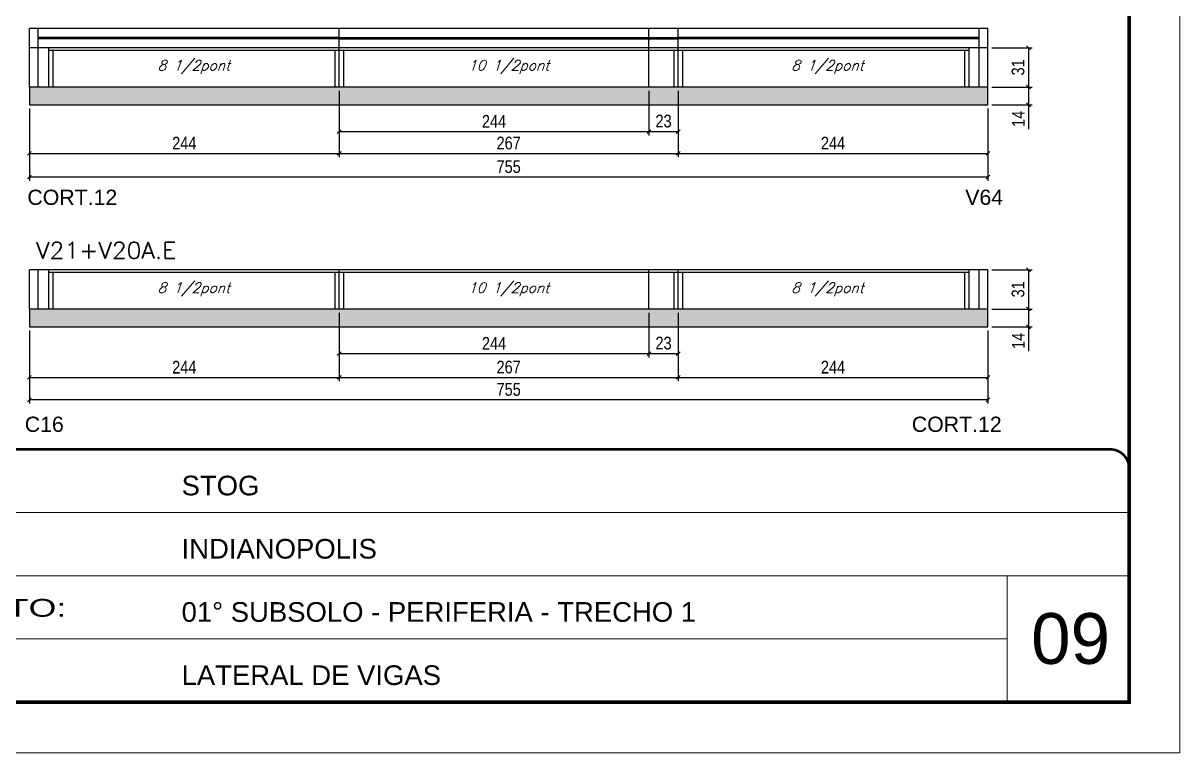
# Model space of a CAD drawing. Extents: x 0 to 6325, y 5574 to 19307.
# Drawn here: x 574 to 1485, y 14763 to 15338 of the extents above; entities that cross this region are included whole.
import ezdxf

# ---------------------------------------------------------------- set-up
doc = ezdxf.new("R2010")
doc.units = 0
doc.linetypes.add('CONTINUO', pattern=[0])
doc.linetypes.add('DASHED', pattern=[0.75, 0.5, -0.25])
for name, color, linetype in [('1', 1, 'Continuous'), ('5', 5, 'Continuous'), ('COTA', 241, 'Continuous'), ('Painéis', 200, 'Continuous'), ('SARR_2.2x7', 40, 'Continuous'), ('SARR_3.5x7', 81, 'Continuous'), ('texto', 7, 'Continuous')]:
    doc.layers.add(name, color=color, linetype=linetype)
for name, color, linetype, lineweight in [('CARIMBO', 255, 'Continuous', 9), ('Folhas', 255, 'Continuous', 9), ('SARRAFO DE PRESSAO', 251, 'DASHED', 9), ('Texto Seção', 7, 'Continuous', 15)]:
    doc.layers.add(name, color=color, linetype=linetype, lineweight=lineweight)
doc.styles.add('arial', font='arial.ttf')
doc.styles.add('COTA TECNICA', font='techl___.ttf', dxfattribs={"height": 10})
doc.styles.add('REGUA-120', font='ROMANS.shx', dxfattribs={"height": 15})
doc.styles.add('Romans', font='romans.shx')
doc.styles.get("Standard").update_dxf_attribs({"font": 'arial.ttf'})
doc.styles.add('Tecnologia', font='')
doc.styles.get('Tecnologia').set_extended_font_data('Forgotten Futurist')
doc.dimstyles.new('PAINEL', dxfattribs={"dimtxt": 10, "dimasz": 3, "dimexe": 3, "dimexo": 3, "dimgap": 3, "dimtad": 1, "dimdec": 1, "dimzin": 12, "dimdsep": 46, "dimtxsty": 'COTA TECNICA', "dimblk1": 'OBLIQUE', "dimblk2": 'OBLIQUE', "dimsah": 1, "dimcen": 0.9, "dimclrd": 4, "dimclre": 4, "dimclrt": 240, "dimadec": 1, "dimazin": 3, "dimtfac": 1, "dimtdec": 1, "dimtmove": 0, "dimatfit": 3, "dimfxl": 1, "dimtolj": 1, "dimtzin": 12, "dimarcsym": 0})

# ---------------------------------------------------------------- blocks, each defined once
blk = doc.blocks.new('9999999999')
at = {"color": 30, "linetype": 'CONTINUO'}
for p, q in [((98564.56, 34379.64), (99583.98, 34379.64)), ((98564.56, 34329.83), (99487.98, 34329.83)), ((99583.98, 34329.83), (99487.98, 34329.83)), ((99487.98, 34329.83), (99487.98, 34230.21)), ((98564.56, 34280.02), (99487.98, 34280.02))]:
    blk.add_line(p, q, dxfattribs=at)
at = {"color": 30, "linetype": 'CONTINUO', "const_width": 2}
blk.add_lwpolyline([(99583.98, 34230.21), (99583.98, 34414.45, 0.414214), (99568.98, 34429.45), (98228.98, 34429.45, 0.414214), (98213.98, 34414.45), (98213.98, 34245.21, 0.414214), (98228.98, 34230.21), (99583.98, 34230.21)], format="xyb", dxfattribs=at)
at = {"layer": 'Folhas'}
blk.add_lwpolyline([(98138.98, 34190.21), (99623.98, 34190.21), (99623.98, 35240.21), (98138.98, 35240.21)], close=True, dxfattribs=at)
at = {"layer": 'Folhas', "color": 30, "const_width": 3}
blk.add_lwpolyline([(98213.98, 34230.21), (99583.98, 34230.21), (99583.98, 35200.21), (98213.98, 35200.21)], close=True, dxfattribs=at)
at = {"color": 7, "linetype": 'Continuous', "ltscale": 5, "style": 'arial'}
for s, height, p in [('STOG', 15.483, (98837.68, 34393.13)), ('INDIANOPOLIS', 15.4829, (98837.68, 34343.32)), ('01° SUBSOLO - PERIFERIA - TRECHO 1', 15.4829, (98837.68, 34293.51)), ('LATERAL DE VIGAS', 15.4829, (98837.68, 34243.7))]:
    blk.add_text(s, height=height, dxfattribs=at).set_placement(p)
at = {"layer": 'Folhas', "color": 7, "style": 'Tecnologia', "width": 1.5}
blk.add_text('PAVIMENTO:', height=14, dxfattribs=at).set_placement((98573.65, 34297.5))
blk = doc.blocks.new('_Oblique')
at = {"layer": '1', "color": 0, "lineweight": -2}
blk.add_line((-0.5, -0.5), (0.5, 0.5), dxfattribs=at)
blk = doc.blocks.new('*D2853')
at = {"layer": 'COTA', "color": 4, "lineweight": -2, "transparency": 16777216}
for p, q in [((1336.81, 15318.56), (1368.79, 15318.56)), ((1365.79, 15318.56), (1365.79, 15287.56)), ((1336.81, 15287.56), (1368.79, 15287.56))]:
    blk.add_line(p, q, dxfattribs=at)
at = {"layer": 'Defpoints', "color": 0, "transparency": 16777216}
for p in [(1333.81, 15318.56), (1333.81, 15287.56), (1365.79, 15287.56)]:
    blk.add_point(p, dxfattribs=at)
at = {"layer": 'COTA', "color": 4, "lineweight": -2, "transparency": 16777216, "xscale": 3, "yscale": 3, "zscale": 3}
for p, rotation in [((1365.79, 15318.56), 90), ((1365.79, 15287.56), 270)]:
    blk.add_blockref('_Oblique', p, dxfattribs=dict(at, rotation=rotation))
at = {"layer": 'COTA', "color": 240, "transparency": 16777216, "insert": (1357.57, 15303.06), "char_height": 10, "attachment_point": 5, "rotation": 90, "style": 'COTA TECNICA'}
blk.add_mtext('\\A1;31', dxfattribs=at)
blk = doc.blocks.new('*D3988')
at = {"layer": 'COTA', "color": 4, "lineweight": -2, "transparency": 16777216}
for p, q in [((822.81, 15284.56), (822.81, 15232.28)), ((578.81, 15270.56), (578.81, 15232.28)), ((578.81, 15235.28), (822.81, 15235.28))]:
    blk.add_line(p, q, dxfattribs=at)
at = {"layer": 'Defpoints', "color": 0, "transparency": 16777216}
for p in [(822.81, 15287.56), (578.81, 15273.56), (822.81, 15235.28)]:
    blk.add_point(p, dxfattribs=at)
at = {"layer": 'COTA', "color": 4, "lineweight": -2, "transparency": 16777216, "xscale": 3, "yscale": 3, "zscale": 3, "rotation": 180}
blk.add_blockref('_Oblique', (578.81, 15235.28), dxfattribs=at)
at = {"layer": 'COTA', "color": 4, "lineweight": -2, "transparency": 16777216, "xscale": 3, "yscale": 3, "zscale": 3}
blk.add_blockref('_Oblique', (822.81, 15235.28), dxfattribs=at)
at = {"layer": 'COTA', "color": 240, "transparency": 16777216, "insert": (700.81, 15243.36), "char_height": 10, "attachment_point": 5, "style": 'COTA TECNICA'}
blk.add_mtext('\\A1;244', dxfattribs=at)
blk = doc.blocks.new('*D3989')
at = {"layer": 'COTA', "color": 4, "lineweight": -2, "transparency": 16777216}
for p, q in [((822.81, 15284.56), (822.81, 15232.28)), ((1089.81, 15284.56), (1089.81, 15232.28)), ((822.81, 15235.28), (1089.81, 15235.28))]:
    blk.add_line(p, q, dxfattribs=at)
at = {"layer": 'Defpoints', "color": 0, "transparency": 16777216}
for p in [(822.81, 15287.56), (1089.81, 15287.56), (1089.81, 15235.28)]:
    blk.add_point(p, dxfattribs=at)
at = {"layer": 'COTA', "color": 4, "lineweight": -2, "transparency": 16777216, "xscale": 3, "yscale": 3, "zscale": 3, "rotation": 180}
blk.add_blockref('_Oblique', (822.81, 15235.28), dxfattribs=at)
at = {"layer": 'COTA', "color": 4, "lineweight": -2, "transparency": 16777216, "xscale": 3, "yscale": 3, "zscale": 3}
blk.add_blockref('_Oblique', (1089.81, 15235.28), dxfattribs=at)
at = {"layer": 'COTA', "color": 240, "transparency": 16777216, "insert": (956.31, 15243.39), "char_height": 10, "attachment_point": 5, "style": 'COTA TECNICA'}
blk.add_mtext('\\A1;267', dxfattribs=at)
blk = doc.blocks.new('*D3979')
at = {"layer": 'COTA', "color": 4, "lineweight": -2, "transparency": 16777216}
for p, q in [((1089.81, 15284.56), (1089.81, 15232.28)), ((1333.81, 15270.56), (1333.81, 15232.28)), ((1089.81, 15235.28), (1333.81, 15235.28))]:
    blk.add_line(p, q, dxfattribs=at)
at = {"layer": 'Defpoints', "color": 0, "transparency": 16777216}
for p in [(1089.81, 15287.56), (1333.81, 15273.56), (1333.81, 15235.28)]:
    blk.add_point(p, dxfattribs=at)
at = {"layer": 'COTA', "color": 4, "lineweight": -2, "transparency": 16777216, "xscale": 3, "yscale": 3, "zscale": 3, "rotation": 180}
blk.add_blockref('_Oblique', (1089.81, 15235.28), dxfattribs=at)
at = {"layer": 'COTA', "color": 4, "lineweight": -2, "transparency": 16777216, "xscale": 3, "yscale": 3, "zscale": 3}
blk.add_blockref('_Oblique', (1333.81, 15235.28), dxfattribs=at)
at = {"layer": 'COTA', "color": 240, "transparency": 16777216, "insert": (1211.81, 15243.36), "char_height": 10, "attachment_point": 5, "style": 'COTA TECNICA'}
blk.add_mtext('\\A1;244', dxfattribs=at)
blk = doc.blocks.new('*D3980')
at = {"layer": 'COTA', "color": 4, "lineweight": -2, "transparency": 16777216}
for p, q in [((578.81, 15270.56), (578.81, 15213.63)), ((1333.81, 15270.56), (1333.81, 15213.63)), ((1333.81, 15216.63), (578.81, 15216.63))]:
    blk.add_line(p, q, dxfattribs=at)
at = {"layer": 'Defpoints', "color": 0, "transparency": 16777216}
for p in [(578.81, 15273.56), (1333.81, 15273.56), (578.81, 15216.63)]:
    blk.add_point(p, dxfattribs=at)
at = {"layer": 'COTA', "color": 4, "lineweight": -2, "transparency": 16777216, "xscale": 3, "yscale": 3, "zscale": 3, "rotation": 180}
blk.add_blockref('_Oblique', (578.81, 15216.63), dxfattribs=at)
at = {"layer": 'COTA', "color": 4, "lineweight": -2, "transparency": 16777216, "xscale": 3, "yscale": 3, "zscale": 3}
blk.add_blockref('_Oblique', (1333.81, 15216.63), dxfattribs=at)
at = {"layer": 'COTA', "color": 240, "transparency": 16777216, "insert": (956.31, 15224.74), "char_height": 10, "attachment_point": 5, "style": 'COTA TECNICA'}
blk.add_mtext('\\A1;755', dxfattribs=at)
blk = doc.blocks.new('*D3981')
at = {"layer": 'COTA', "color": 4, "lineweight": -2, "transparency": 16777216}
for p, q in [((822.81, 15284.56), (822.81, 15249.46)), ((1066.81, 15284.56), (1066.81, 15249.46)), ((822.81, 15252.46), (1066.81, 15252.46))]:
    blk.add_line(p, q, dxfattribs=at)
at = {"layer": 'Defpoints', "color": 0, "transparency": 16777216}
for p in [(822.81, 15287.56), (1066.81, 15287.56), (1066.81, 15252.46)]:
    blk.add_point(p, dxfattribs=at)
at = {"layer": 'COTA', "color": 4, "lineweight": -2, "transparency": 16777216, "xscale": 3, "yscale": 3, "zscale": 3, "rotation": 180}
blk.add_blockref('_Oblique', (822.81, 15252.46), dxfattribs=at)
at = {"layer": 'COTA', "color": 4, "lineweight": -2, "transparency": 16777216, "xscale": 3, "yscale": 3, "zscale": 3}
blk.add_blockref('_Oblique', (1066.81, 15252.46), dxfattribs=at)
at = {"layer": 'COTA', "color": 240, "transparency": 16777216, "insert": (944.81, 15260.53), "char_height": 10, "attachment_point": 5, "style": 'COTA TECNICA'}
blk.add_mtext('\\A1;244', dxfattribs=at)
blk = doc.blocks.new('*D3982')
at = {"layer": 'COTA', "color": 4, "lineweight": -2, "transparency": 16777216}
for p, q in [((1066.81, 15284.56), (1066.81, 15249.46)), ((1089.81, 15284.56), (1089.81, 15249.46)), ((1066.81, 15252.46), (1089.81, 15252.46))]:
    blk.add_line(p, q, dxfattribs=at)
at = {"layer": 'Defpoints', "color": 0, "transparency": 16777216}
for p in [(1066.81, 15287.56), (1089.81, 15287.56), (1089.81, 15252.46)]:
    blk.add_point(p, dxfattribs=at)
at = {"layer": 'COTA', "color": 4, "lineweight": -2, "transparency": 16777216, "xscale": 3, "yscale": 3, "zscale": 3, "rotation": 180}
blk.add_blockref('_Oblique', (1066.81, 15252.46), dxfattribs=at)
at = {"layer": 'COTA', "color": 4, "lineweight": -2, "transparency": 16777216, "xscale": 3, "yscale": 3, "zscale": 3}
blk.add_blockref('_Oblique', (1089.81, 15252.46), dxfattribs=at)
at = {"layer": 'COTA', "color": 240, "transparency": 16777216, "insert": (1078.31, 15260.68), "char_height": 10, "attachment_point": 5, "style": 'COTA TECNICA'}
blk.add_mtext('\\A1;23', dxfattribs=at)
blk = doc.blocks.new('*D2854')
at = {"layer": 'COTA', "color": 4, "lineweight": -2, "transparency": 16777216}
for p, q in [((1336.81, 15143.6), (1368.79, 15143.6)), ((1365.79, 15143.6), (1365.79, 15112.6)), ((1336.81, 15112.6), (1368.79, 15112.6))]:
    blk.add_line(p, q, dxfattribs=at)
at = {"layer": 'Defpoints', "color": 0, "transparency": 16777216}
for p in [(1333.81, 15143.6), (1333.81, 15112.6), (1365.79, 15112.6)]:
    blk.add_point(p, dxfattribs=at)
at = {"layer": 'COTA', "color": 4, "lineweight": -2, "transparency": 16777216, "xscale": 3, "yscale": 3, "zscale": 3}
for p, rotation in [((1365.79, 15143.6), 90), ((1365.79, 15112.6), 270)]:
    blk.add_blockref('_Oblique', p, dxfattribs=dict(at, rotation=rotation))
at = {"layer": 'COTA', "color": 240, "transparency": 16777216, "insert": (1357.57, 15128.1), "char_height": 10, "attachment_point": 5, "rotation": 90, "style": 'COTA TECNICA'}
blk.add_mtext('\\A1;31', dxfattribs=at)
blk = doc.blocks.new('*D3990')
at = {"layer": 'COTA', "color": 4, "lineweight": -2, "transparency": 16777216}
for p, q in [((822.81, 15109.6), (822.81, 15055.73)), ((578.81, 15095.6), (578.81, 15055.73)), ((578.81, 15058.73), (822.81, 15058.73))]:
    blk.add_line(p, q, dxfattribs=at)
at = {"layer": 'Defpoints', "color": 0, "transparency": 16777216}
for p in [(822.81, 15112.6), (578.81, 15098.6), (822.81, 15058.73)]:
    blk.add_point(p, dxfattribs=at)
at = {"layer": 'COTA', "color": 4, "lineweight": -2, "transparency": 16777216, "xscale": 3, "yscale": 3, "zscale": 3, "rotation": 180}
blk.add_blockref('_Oblique', (578.81, 15058.73), dxfattribs=at)
at = {"layer": 'COTA', "color": 4, "lineweight": -2, "transparency": 16777216, "xscale": 3, "yscale": 3, "zscale": 3}
blk.add_blockref('_Oblique', (822.81, 15058.73), dxfattribs=at)
at = {"layer": 'COTA', "color": 240, "transparency": 16777216, "insert": (700.81, 15066.81), "char_height": 10, "attachment_point": 5, "style": 'COTA TECNICA'}
blk.add_mtext('\\A1;244', dxfattribs=at)
blk = doc.blocks.new('*D3991')
at = {"layer": 'COTA', "color": 4, "lineweight": -2, "transparency": 16777216}
for p, q in [((822.81, 15109.6), (822.81, 15055.73)), ((1089.81, 15109.6), (1089.81, 15055.73)), ((822.81, 15058.73), (1089.81, 15058.73))]:
    blk.add_line(p, q, dxfattribs=at)
at = {"layer": 'Defpoints', "color": 0, "transparency": 16777216}
for p in [(822.81, 15112.6), (1089.81, 15112.6), (1089.81, 15058.73)]:
    blk.add_point(p, dxfattribs=at)
at = {"layer": 'COTA', "color": 4, "lineweight": -2, "transparency": 16777216, "xscale": 3, "yscale": 3, "zscale": 3, "rotation": 180}
blk.add_blockref('_Oblique', (822.81, 15058.73), dxfattribs=at)
at = {"layer": 'COTA', "color": 4, "lineweight": -2, "transparency": 16777216, "xscale": 3, "yscale": 3, "zscale": 3}
blk.add_blockref('_Oblique', (1089.81, 15058.73), dxfattribs=at)
at = {"layer": 'COTA', "color": 240, "transparency": 16777216, "insert": (956.31, 15066.83), "char_height": 10, "attachment_point": 5, "style": 'COTA TECNICA'}
blk.add_mtext('\\A1;267', dxfattribs=at)
blk = doc.blocks.new('*D3992')
at = {"layer": 'COTA', "color": 4, "lineweight": -2, "transparency": 16777216}
for p, q in [((1089.81, 15109.6), (1089.81, 15055.73)), ((1333.81, 15095.6), (1333.81, 15055.73)), ((1089.81, 15058.73), (1333.81, 15058.73))]:
    blk.add_line(p, q, dxfattribs=at)
at = {"layer": 'Defpoints', "color": 0, "transparency": 16777216}
for p in [(1089.81, 15112.6), (1333.81, 15098.6), (1333.81, 15058.73)]:
    blk.add_point(p, dxfattribs=at)
at = {"layer": 'COTA', "color": 4, "lineweight": -2, "transparency": 16777216, "xscale": 3, "yscale": 3, "zscale": 3, "rotation": 180}
blk.add_blockref('_Oblique', (1089.81, 15058.73), dxfattribs=at)
at = {"layer": 'COTA', "color": 4, "lineweight": -2, "transparency": 16777216, "xscale": 3, "yscale": 3, "zscale": 3}
blk.add_blockref('_Oblique', (1333.81, 15058.73), dxfattribs=at)
at = {"layer": 'COTA', "color": 240, "transparency": 16777216, "insert": (1211.81, 15066.81), "char_height": 10, "attachment_point": 5, "style": 'COTA TECNICA'}
blk.add_mtext('\\A1;244', dxfattribs=at)
blk = doc.blocks.new('*D3993')
at = {"layer": 'COTA', "color": 4, "lineweight": -2, "transparency": 16777216}
for p, q in [((578.81, 15095.6), (578.81, 15038.08)), ((1333.81, 15095.6), (1333.81, 15038.08)), ((1333.81, 15041.08), (578.81, 15041.08))]:
    blk.add_line(p, q, dxfattribs=at)
at = {"layer": 'Defpoints', "color": 0, "transparency": 16777216}
for p in [(578.81, 15098.6), (1333.81, 15098.6), (578.81, 15041.08)]:
    blk.add_point(p, dxfattribs=at)
at = {"layer": 'COTA', "color": 4, "lineweight": -2, "transparency": 16777216, "xscale": 3, "yscale": 3, "zscale": 3, "rotation": 180}
blk.add_blockref('_Oblique', (578.81, 15041.08), dxfattribs=at)
at = {"layer": 'COTA', "color": 4, "lineweight": -2, "transparency": 16777216, "xscale": 3, "yscale": 3, "zscale": 3}
blk.add_blockref('_Oblique', (1333.81, 15041.08), dxfattribs=at)
at = {"layer": 'COTA', "color": 240, "transparency": 16777216, "insert": (956.31, 15049.19), "char_height": 10, "attachment_point": 5, "style": 'COTA TECNICA'}
blk.add_mtext('\\A1;755', dxfattribs=at)
blk = doc.blocks.new('*D3994')
at = {"layer": 'COTA', "color": 4, "lineweight": -2, "transparency": 16777216}
for p, q in [((822.81, 15109.6), (822.81, 15074.5)), ((1066.81, 15109.6), (1066.81, 15074.5)), ((822.81, 15077.5), (1066.81, 15077.5))]:
    blk.add_line(p, q, dxfattribs=at)
at = {"layer": 'Defpoints', "color": 0, "transparency": 16777216}
for p in [(822.81, 15112.6), (1066.81, 15112.6), (1066.81, 15077.5)]:
    blk.add_point(p, dxfattribs=at)
at = {"layer": 'COTA', "color": 4, "lineweight": -2, "transparency": 16777216, "xscale": 3, "yscale": 3, "zscale": 3, "rotation": 180}
blk.add_blockref('_Oblique', (822.81, 15077.5), dxfattribs=at)
at = {"layer": 'COTA', "color": 4, "lineweight": -2, "transparency": 16777216, "xscale": 3, "yscale": 3, "zscale": 3}
blk.add_blockref('_Oblique', (1066.81, 15077.5), dxfattribs=at)
at = {"layer": 'COTA', "color": 240, "transparency": 16777216, "insert": (944.81, 15085.58), "char_height": 10, "attachment_point": 5, "style": 'COTA TECNICA'}
blk.add_mtext('\\A1;244', dxfattribs=at)
blk = doc.blocks.new('*D3995')
at = {"layer": 'COTA', "color": 4, "lineweight": -2, "transparency": 16777216}
for p, q in [((1066.81, 15109.6), (1066.81, 15074.5)), ((1089.81, 15109.6), (1089.81, 15074.5)), ((1066.81, 15077.5), (1089.81, 15077.5))]:
    blk.add_line(p, q, dxfattribs=at)
at = {"layer": 'Defpoints', "color": 0, "transparency": 16777216}
for p in [(1066.81, 15112.6), (1089.81, 15112.6), (1089.81, 15077.5)]:
    blk.add_point(p, dxfattribs=at)
at = {"layer": 'COTA', "color": 4, "lineweight": -2, "transparency": 16777216, "xscale": 3, "yscale": 3, "zscale": 3, "rotation": 180}
blk.add_blockref('_Oblique', (1066.81, 15077.5), dxfattribs=at)
at = {"layer": 'COTA', "color": 4, "lineweight": -2, "transparency": 16777216, "xscale": 3, "yscale": 3, "zscale": 3}
blk.add_blockref('_Oblique', (1089.81, 15077.5), dxfattribs=at)
at = {"layer": 'COTA', "color": 240, "transparency": 16777216, "insert": (1078.31, 15085.72), "char_height": 10, "attachment_point": 5, "style": 'COTA TECNICA'}
blk.add_mtext('\\A1;23', dxfattribs=at)
blk = doc.blocks.new('*D4200')
at = {"layer": 'COTA', "color": 4, "lineweight": -2, "transparency": 16777216}
for p, q in [((1336.81, 15287.56), (1368.79, 15287.56)), ((1365.79, 15287.56), (1365.79, 15273.56)), ((1336.81, 15273.56), (1368.79, 15273.56)), ((1365.79, 15273.56), (1365.79, 15254.44))]:
    blk.add_line(p, q, dxfattribs=at)
at = {"layer": 'Defpoints', "color": 0, "transparency": 16777216}
for p in [(1333.81, 15287.56), (1333.81, 15273.56), (1365.79, 15273.56)]:
    blk.add_point(p, dxfattribs=at)
at = {"layer": 'COTA', "color": 4, "lineweight": -2, "transparency": 16777216, "xscale": 3, "yscale": 3, "zscale": 3}
for p, rotation in [((1365.79, 15287.56), 90), ((1365.79, 15273.56), 270)]:
    blk.add_blockref('_Oblique', p, dxfattribs=dict(at, rotation=rotation))
at = {"layer": 'COTA', "color": 240, "transparency": 16777216, "insert": (1357.71, 15262.5), "char_height": 10, "attachment_point": 5, "rotation": 90, "style": 'COTA TECNICA'}
blk.add_mtext('\\A1;14', dxfattribs=at)
blk = doc.blocks.new('*D4197')
at = {"layer": 'COTA', "color": 4, "lineweight": -2, "transparency": 16777216}
for p, q in [((1336.81, 15112.6), (1368.79, 15112.6)), ((1365.79, 15112.6), (1365.79, 15098.6)), ((1336.81, 15098.6), (1368.79, 15098.6)), ((1365.79, 15098.6), (1365.79, 15079.48))]:
    blk.add_line(p, q, dxfattribs=at)
at = {"layer": 'Defpoints', "color": 0, "transparency": 16777216}
for p in [(1333.81, 15112.6), (1365.79, 15112.6), (1333.81, 15098.6)]:
    blk.add_point(p, dxfattribs=at)
at = {"layer": 'COTA', "color": 4, "lineweight": -2, "transparency": 16777216, "xscale": 3, "yscale": 3, "zscale": 3}
for p, rotation in [((1365.79, 15112.6), 90), ((1365.79, 15098.6), 270)]:
    blk.add_blockref('_Oblique', p, dxfattribs=dict(at, rotation=rotation))
at = {"layer": 'COTA', "color": 240, "transparency": 16777216, "insert": (1357.71, 15087.54), "char_height": 10, "attachment_point": 5, "rotation": 90, "style": 'COTA TECNICA'}
blk.add_mtext('\\A1;14', dxfattribs=at)

msp = doc.modelspace()

# ---------------------------------------------------------------- hatches: boundary and pattern name
at = {"layer": 'COTA'}
h = msp.add_hatch(dxfattribs=at)
h.set_pattern_fill('AR-CONC', color=256, scale=0.03)
h.set_pattern_definition([(50, (-2e-12, 1200.766), (5.46554, -0.4781726), [0.5715, -6.2865]), (355, (-2e-12, 1200.766), (-1.0573026, 5.7317054), [0.4572, -5.0292175]), (100.451445, (0.4555, 1200.726), (4.4082374, 5.2535326), [0.4857003, -5.3427073]), (46.1842, (-2e-12, 1202.29), (8.1323712, -1.2612698), [0.85725, -9.42975]), (96.63556, (0.678, 1202.185), (7.122124, 7.4227837), [0.7285507, -8.014068]), (351.18415, (-2e-12, 1202.29), (7.122124, 7.4227837), [0.685799, -7.543792]), (21, (0.762, 1201.909), (4.5484317, -3.067956), [0.5715, -6.2865]), (326, (0.762, 1201.909), (1.8540609, 5.525639), [0.4572, -5.0292]), (71.451445, (1.141, 1201.653), (6.4024926, 2.457683), [0.4857003, -5.3426981]), (37.5, (-2e-12, 1200.7659), (0.0926581, 2.53665117), [0, -4.96824, 0, -5.1054, 0, -5.04825]), (7.5, (-2e-12, 1200.766), (2.0045899, 3.00541724), [0, -2.91084, 0, -4.85394, 0, -1.92405]), (327.5, (-1.6993, 1200.7659), (4.06771786, -0.17186232), [0, -1.905, 0, -5.9436, 0, -7.8867]), (317.5, (-2.4613, 1200.766), (4.4438754, 0.7627947), [0, -2.4765, 0, -3.94716, 0, -5.6007])])
h.paths.add_polyline_path([(1333.81, 15273.56), (1333.81, 15287.56), (578.81, 15287.56), (578.81, 15273.56)])
h = msp.add_hatch(dxfattribs=at)
h.set_pattern_fill('AR-CONC', color=256, scale=0.03)
h.set_pattern_definition([(50, (-2e-12, 1025.809), (5.46554, -0.4781726), [0.5715, -6.2865]), (355, (-2e-12, 1025.809), (-1.0573026, 5.7317054), [0.4572, -5.0292175]), (100.451445, (0.4555, 1025.769), (4.4082374, 5.2535326), [0.4857003, -5.3427073]), (46.1842, (-2e-12, 1027.333), (8.1323712, -1.2612698), [0.85725, -9.42975]), (96.63556, (0.678, 1027.228), (7.122124, 7.4227837), [0.7285507, -8.014068]), (351.18415, (-2e-12, 1027.333), (7.122124, 7.4227837), [0.685799, -7.543792]), (21, (0.762, 1026.952), (4.5484317, -3.067956), [0.5715, -6.2865]), (326, (0.762, 1026.952), (1.8540609, 5.525639), [0.4572, -5.0292]), (71.451445, (1.141, 1026.696), (6.4024926, 2.457683), [0.4857003, -5.3426981]), (37.5, (-2e-12, 1025.809), (0.0926581, 2.53665117), [0, -4.96824, 0, -5.1054, 0, -5.04825]), (7.5, (-2e-12, 1025.809), (2.0045899, 3.00541724), [0, -2.91084, 0, -4.85394, 0, -1.92405]), (327.5, (-1.6993, 1025.809), (4.06771786, -0.17186232), [0, -1.905, 0, -5.9436, 0, -7.8867]), (317.5, (-2.4613, 1025.809), (4.4438754, 0.7627947), [0, -2.4765, 0, -3.94716, 0, -5.6007])])
h.paths.add_polyline_path([(1333.81, 15098.6), (1333.81, 15112.6), (578.81, 15112.6), (578.81, 15098.6)])

# ---------------------------------------------------------------- linework, layer by layer
for p, q in [((578.81, 15287.56), (578.81, 15273.56)), ((1333.81, 15273.56), (1333.81, 15287.56)), ((578.81, 15273.56), (1333.81, 15273.56)), ((578.81, 15112.6), (578.81, 15098.6)), ((1333.81, 15098.6), (1333.81, 15112.6)), ((578.81, 15098.6), (1333.81, 15098.6))]:
    msp.add_line(p, q, dxfattribs=at)
at = {"layer": 'Painéis', "linetype": 'ByBlock'}
for p, q in [((578.81, 15318.56), (578.81, 15333.56)), ((1333.81, 15333.56), (578.81, 15333.56)), ((822.81, 15318.56), (822.81, 15333.56)), ((1066.81, 15318.56), (1066.81, 15333.56)), ((1089.81, 15318.56), (1089.81, 15333.56)), ((1333.81, 15318.56), (1333.81, 15333.56)), ((1333.81, 15318.56), (578.81, 15318.56)), ((578.81, 15287.56), (578.81, 15318.56)), ((822.81, 15287.56), (822.81, 15318.56)), ((1066.81, 15287.56), (1066.81, 15318.56)), ((1089.81, 15287.56), (1089.81, 15318.56)), ((1333.81, 15287.56), (1333.81, 15318.56)), ((1333.81, 15287.56), (578.81, 15287.56)), ((1333.81, 15143.6), (578.81, 15143.6)), ((578.81, 15112.6), (578.81, 15143.6)), ((822.81, 15112.6), (822.81, 15143.6)), ((1066.81, 15112.6), (1066.81, 15143.6)), ((1089.81, 15112.6), (1089.81, 15143.6)), ((1333.81, 15112.6), (1333.81, 15143.6)), ((1333.81, 15112.6), (578.81, 15112.6))]:
    msp.add_line(p, q, dxfattribs=at)
at = {"layer": 'SARR_2.2x7', "linetype": 'Continuous'}
for p, q in [((585.81, 15318.56), (585.81, 15333.56)), ((822.81, 15326.56), (585.81, 15326.56)), ((822.81, 15325.56), (585.81, 15325.56)), ((822.81, 15326.56), (1089.81, 15326.56)), ((822.81, 15325.56), (1089.81, 15325.56)), ((1326.81, 15326.56), (1089.81, 15326.56)), ((1326.81, 15325.56), (1089.81, 15325.56)), ((1326.81, 15318.56), (1326.81, 15333.56)), ((585.81, 15287.56), (585.81, 15318.56)), ((822.81, 15316.36), (593.81, 15316.36)), ((1089.81, 15316.36), (822.81, 15316.36)), ((1318.81, 15316.36), (1089.81, 15316.36)), ((1326.81, 15287.56), (1326.81, 15318.56)), ((585.81, 15112.6), (585.81, 15143.6)), ((1326.81, 15112.6), (1326.81, 15143.6)), ((822.81, 15141.4), (593.81, 15141.4)), ((1089.81, 15141.4), (822.81, 15141.4)), ((1318.81, 15141.4), (1089.81, 15141.4))]:
    msp.add_line(p, q, dxfattribs=at)
at = {"layer": 'SARR_3.5x7'}
for p, q in [((593.81, 15318.56), (593.81, 15287.56)), ((597.31, 15316.36), (597.31, 15287.56)), ((819.31, 15316.36), (819.31, 15287.56)), ((826.31, 15316.36), (826.31, 15287.56)), ((1086.31, 15316.36), (1086.31, 15287.56)), ((1093.31, 15316.36), (1093.31, 15287.56)), ((1315.31, 15316.36), (1315.31, 15287.56)), ((1318.81, 15318.56), (1318.81, 15287.56)), ((597.31, 15287.56), (593.81, 15287.56)), ((1318.81, 15287.56), (1315.31, 15287.56)), ((593.81, 15143.6), (593.81, 15112.6)), ((1318.81, 15143.6), (1318.81, 15112.6)), ((597.31, 15141.4), (597.31, 15112.6)), ((819.31, 15141.4), (819.31, 15112.6)), ((826.31, 15141.4), (826.31, 15112.6)), ((1086.31, 15141.4), (1086.31, 15112.6)), ((1093.31, 15141.4), (1093.31, 15112.6)), ((1315.31, 15141.4), (1315.31, 15112.6)), ((597.31, 15112.6), (593.81, 15112.6)), ((1318.81, 15112.6), (1315.31, 15112.6))]:
    msp.add_line(p, q, dxfattribs=at)

# ---------------------------------------------------------------- block references
at = {"layer": 'SARRAFO DE PRESSAO', "color": 6, "linetype": 'ByBlock'}
msp.add_blockref('9999999999', (-98138.98, -19427.36), dxfattribs=at)

# ---------------------------------------------------------------- texts
at = {"layer": '5', "linetype": 'Continuous'}
for s, rotation, p in [('CORT.12', 0.00004, (577.22, 15194.67)), ('V64', 0.00004, (1315.95, 15194.67)), ('C16', 359.99996, (575.16, 15015.81)), ('CORT.12', 359.99996, (1273.86, 15015.81))]:
    msp.add_text(s, height=12, rotation=rotation, dxfattribs=at).set_placement(p)
at = {"layer": 'CARIMBO', "style": 'arial'}
msp.add_text('09', height=40, dxfattribs=at).set_placement((1367.86, 14832.99))
at = {"layer": 'texto', "color": 2, "char_height": 8, "attachment_point": 5, "style": 'Romans'}
for s, insert in [('{\\Q19;\\C256;8 1/2pont}', (708.31, 15303.33)), ('{\\Q19;\\C256;10 1/2pont}', (956.31, 15303.33)), ('{\\Q19;\\C256;8 1/2pont}', (1207.46, 15303.33)), ('{\\Q19;\\C256;8 1/2pont}', (708.31, 15128.1)), ('{\\Q19;\\C256;10 1/2pont}', (956.31, 15128.1)), ('{\\Q19;\\C256;8 1/2pont}', (1207.46, 15128.1))]:
    msp.add_mtext(s, dxfattribs=dict(at, insert=insert))
at = {"layer": 'Texto Seção', "style": 'REGUA-120', "width": 1.05}
msp.add_text('V21+V20A.E', height=13, dxfattribs=at).set_placement((584.05, 15152.34))

# ---------------------------------------------------------------- dimensions: what is measured, and where the dimension line sits
at = {"layer": 'COTA'}
for base, p1, p2, picture, middle in [((1365.79, 15287.56), (1333.81, 15318.56), (1333.81, 15287.56), '*D2853', (1357.57, 15303.06)), ((1365.79, 15273.56), (1333.81, 15287.56), (1333.81, 15273.56), '*D4200', (1357.71, 15262.5)), ((1365.79, 15112.6), (1333.81, 15143.6), (1333.81, 15112.6), '*D2854', (1357.57, 15128.1))]:
    dim = msp.add_linear_dim(base=base, p1=p1, p2=p2, angle=90, dimstyle='PAINEL', dxfattribs=at)
    dim.commit()
    dim.dimension.update_dxf_attribs({"geometry": picture, "text_midpoint": middle})
for base, p1, p2, picture, middle in [((822.81, 15235.28), (578.81, 15273.56), (822.81, 15287.56), '*D3988', (700.81, 15243.36)), ((1066.81, 15252.46), (822.81, 15287.56), (1066.81, 15287.56), '*D3981', (944.81, 15260.53)), ((578.81, 15216.63), (1333.81, 15273.56), (578.81, 15273.56), '*D3980', (956.31, 15224.74)), ((822.81, 15058.73), (578.81, 15098.6), (822.81, 15112.6), '*D3990', (700.81, 15066.81)), ((1066.81, 15077.5), (822.81, 15112.6), (1066.81, 15112.6), '*D3994', (944.81, 15085.58)), ((578.81, 15041.08), (1333.81, 15098.6), (578.81, 15098.6), '*D3993', (956.31, 15049.19))]:
    dim = msp.add_linear_dim(base=base, p1=p1, p2=p2, dimstyle='PAINEL', dxfattribs=at)
    dim.commit()
    dim.dimension.update_dxf_attribs({"geometry": picture, "text_midpoint": middle})
for base, p1, p2, picture, middle in [((1089.81, 15235.28), (822.81, 15287.56), (1089.81, 15287.56), '*D3989', (956.31, 15243.39)), ((1089.81, 15252.46), (1066.81, 15287.56), (1089.81, 15287.56), '*D3982', (1078.31, 15260.68)), ((1333.81, 15235.28), (1089.81, 15287.56), (1333.81, 15273.56), '*D3979', (1211.81, 15243.36)), ((1089.81, 15058.73), (822.81, 15112.6), (1089.81, 15112.6), '*D3991', (956.31, 15066.83)), ((1089.81, 15077.5), (1066.81, 15112.6), (1089.81, 15112.6), '*D3995', (1078.31, 15085.72)), ((1333.81, 15058.73), (1089.81, 15112.6), (1333.81, 15098.6), '*D3992', (1211.81, 15066.81))]:
    dim = msp.add_linear_dim(base=base, p1=p1, p2=p2, dimstyle='PAINEL', override={"dimtmove": 1}, dxfattribs=at)
    dim.commit()
    dim.dimension.update_dxf_attribs({"geometry": picture, "text_midpoint": middle})
dim = msp.add_linear_dim(base=(1365.79, 15112.6), p1=(1333.81, 15098.6), p2=(1333.81, 15112.6), angle=90, dimstyle='PAINEL', dxfattribs=at)
dim.commit()
dim.dimension.update_dxf_attribs({"geometry": '*D4197', "text_midpoint": (1365.79, 15087.54), "dimtype": 160})

doc.saveas('drawing.dxf')
